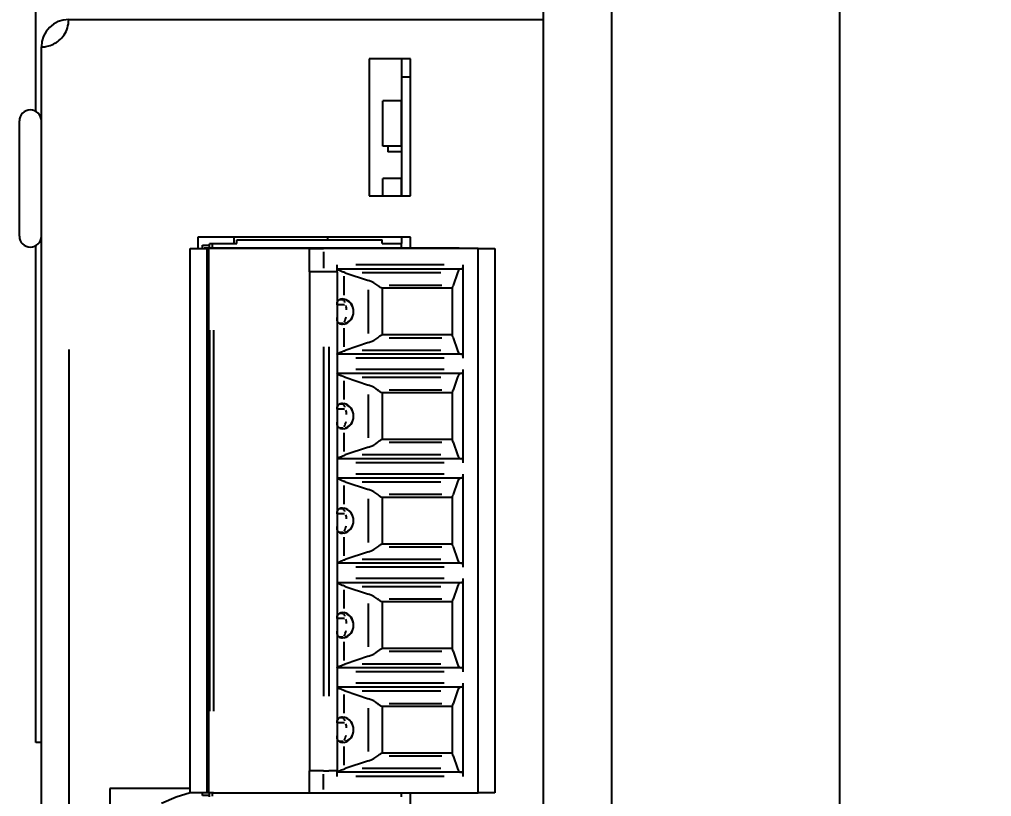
# Model space of a CAD drawing. Header units: millimetres. Extents: x 178 to 477, y 157 to 385.
# Drawn here: x 189.1 to 260, y 276.8 to 333.4 of the extents above; entities that cross this region are included whole.
import ezdxf

# ---------------------------------------------------------------- set-up
doc = ezdxf.new("R2010")
doc.units = ezdxf.units.MM
doc.header["$LTSCALE"] = 2
doc.layers.add('几何体', color=7, linetype='Continuous', lineweight=25)
doc.layers.add('尺寸', color=3, linetype='Continuous')
doc.styles.add('SLDTEXTSTYLE2', font='GOTHIC.TTF', dxfattribs={"width": 0.913})
doc.dimstyles.new('SLDDIMSTYLE0', dxfattribs={"dimtxt": 6.35, "dimasz": 6.604, "dimexe": 0, "dimexo": 0.0625, "dimgap": 1.5875, "dimtad": 0, "dimtih": 1, "dimtoh": 1, "dimlfac": 0.5, "dimrnd": 1e-09, "dimzin": 4, "dimdsep": 46, "dimtxsty": 'SLDTEXTSTYLE2', "dimsah": 1, "dimcen": 0.09, "dimadec": 0, "dimazin": 1, "dimtfac": 1, "dimtofl": 0, "dimtmove": 0, "dimatfit": 3, "dimfxl": 1, "dimfrac": 2, "dimtolj": 1, "dimtzin": 12, "dimarcsym": 0})

# ---------------------------------------------------------------- blocks, each defined once
blk = doc.blocks.new('_D_4')
at = {"layer": '尺寸'}
for p, q in [((213.831, 340.713), (255.234, 340.713)), ((248.884, 340.713), (248.884, 263.219)), ((248.884, 165.713), (248.884, 253.139)), ((213.831, 165.713), (255.234, 165.713))]:
    blk.add_line(p, q, dxfattribs=at)
for points in [[(248.884, 340.713), (247.868, 334.109), (249.9, 334.109)], [(248.884, 165.713), (249.9, 172.317), (247.868, 172.317)]]:
    blk.add_solid(points, dxfattribs=at)
at = {"layer": '尺寸', "insert": (238.327, 261.25), "char_height": 6.35, "attachment_point": 1, "style": 'SLDTEXTSTYLE2'}
blk.add_mtext('87.50', dxfattribs=at)

msp = doc.modelspace()

# ---------------------------------------------------------------- linework, layer by layer
at = {"layer": '几何体'}
for p, q in [((190.291, 326.706), (190.291, 345.213)), ((227.291, 161.213), (227.291, 345.213)), ((232.291, 161.213), (232.291, 345.213)), ((192.691, 333.413), (227.291, 333.413)), ((227.291, 173.013), (227.291, 333.413)), ((190.691, 175.013), (190.691, 331.413)), ((217.591, 330.545), (214.591, 330.545)), ((214.591, 330.545), (214.591, 320.545)), ((216.948, 330.545), (216.948, 329.213)), ((217.591, 320.545), (217.591, 330.545)), ((216.948, 329.213), (216.948, 320.545)), ((217.591, 329.213), (216.948, 329.213)), ((215.589, 324.181), (215.589, 327.481)), ((216.939, 327.481), (215.589, 327.481)), ((216.939, 324.181), (216.939, 327.481)), ((189.091, 317.613), (189.091, 326.013)), ((216.948, 324.766), (216.939, 324.766)), ((216.939, 324.181), (215.589, 324.181)), ((215.948, 324.181), (215.948, 323.766)), ((216.048, 323.766), (215.948, 323.766)), ((215.948, 323.766), (215.948, 323.766)), ((216.948, 323.766), (215.948, 323.766)), ((216.848, 323.766), (216.048, 323.766)), ((216.948, 323.766), (216.848, 323.766)), ((215.589, 320.545), (215.589, 321.824)), ((216.939, 321.824), (215.589, 321.824)), ((216.939, 320.545), (216.939, 321.824)), ((214.591, 320.545), (217.591, 320.545)), ((217.591, 317.545), (202.091, 317.545)), ((202.091, 317.545), (202.091, 316.718)), ((204.748, 317.07), (204.748, 317.545)), ((211.548, 317.545), (211.548, 317.348)), ((216.948, 317.545), (216.948, 317.07)), ((217.591, 316.778), (217.591, 317.545)), ((190.291, 280.713), (190.291, 316.92)), ((202.448, 316.718), (202.448, 316.958)), ((202.448, 316.958), (202.948, 316.958)), ((202.948, 316.778), (202.948, 317.066)), ((203.146, 317.026), (203.146, 316.822)), ((203.148, 317.07), (204.948, 317.07)), ((203.148, 317.026), (203.148, 316.822)), ((204.948, 317.07), (204.948, 317.348)), ((204.948, 317.348), (215.548, 317.348)), ((215.548, 317.07), (215.548, 317.348)), ((215.548, 317.07), (216.948, 317.07)), ((216.948, 316.778), (216.948, 317.07)), ((201.548, 277.038), (201.548, 316.718)), ((201.548, 316.718), (202.748, 316.718)), ((202.548, 316.718), (202.548, 316.778)), ((202.548, 316.778), (203.548, 316.778)), ((202.748, 316.718), (202.748, 277.038)), ((202.748, 316.718), (202.901, 316.718)), ((202.901, 277.038), (202.901, 316.718)), ((202.951, 316.718), (202.901, 316.718)), ((203.246, 316.718), (202.951, 316.718)), ((210.248, 316.718), (203.246, 316.718)), ((203.548, 316.778), (220.148, 316.778)), ((203.548, 316.727), (203.548, 316.769)), ((210.248, 316.718), (211.248, 316.718)), ((210.248, 315.018), (210.248, 316.718)), ((222.548, 316.718), (211.248, 316.718)), ((211.248, 316.463), (211.248, 315.273)), ((220.148, 316.778), (221.148, 316.778)), ((220.148, 316.727), (220.148, 316.769)), ((221.148, 316.718), (221.148, 316.778)), ((222.548, 277.038), (222.548, 316.718)), ((222.548, 316.718), (223.748, 316.718)), ((223.748, 316.718), (223.748, 277.038)), ((212.248, 315.018), (212.248, 315.518)), ((220.068, 315.518), (213.628, 315.518)), ((221.448, 308.718), (221.448, 315.518)), ((210.248, 315.018), (210.248, 278.638)), ((211.248, 315.018), (210.248, 315.018)), ((211.648, 315.018), (211.248, 315.018)), ((212.248, 315.018), (211.648, 315.018)), ((221.388, 315.218), (212.248, 315.218)), ((212.248, 315.018), (212.248, 278.638)), ((212.845, 314.95), (214.548, 314.382)), ((219.811, 314.95), (214.074, 314.95)), ((221.04, 314.95), (220.718, 314.019)), ((212.748, 314.689), (212.748, 313.326)), ((219.893, 314.019), (216.042, 314.019)), ((214.548, 310.533), (214.548, 313.703)), ((220.648, 313.818), (215.517, 313.818)), ((215.548, 313.818), (215.548, 310.418)), ((220.648, 313.873), (220.648, 310.363)), ((212.799, 312.618), (212.331, 312.618)), ((212.662, 312.984), (212.457, 312.984)), ((212.656, 313.032), (212.694, 312.989)), ((213.443, 312.118), (213.372, 312.118)), ((212.662, 311.252), (212.457, 311.252)), ((212.656, 311.203), (212.694, 311.247)), ((202.951, 310.766), (202.951, 282.99)), ((203.246, 310.766), (203.246, 282.99)), ((212.748, 310.909), (212.748, 309.547)), ((214.548, 309.854), (212.845, 309.286)), ((220.648, 310.418), (215.517, 310.418)), ((216.042, 310.217), (219.893, 310.217)), ((220.718, 310.217), (221.04, 309.286)), ((192.691, 309.353), (192.691, 197.073)), ((211.248, 309.561), (211.248, 284.095)), ((211.648, 309.561), (211.648, 284.095)), ((219.811, 309.286), (214.074, 309.286)), ((221.388, 309.018), (212.248, 309.018)), ((220.068, 308.718), (213.628, 308.718)), ((220.068, 307.898), (213.628, 307.898)), ((221.448, 301.098), (221.448, 307.898)), ((221.388, 307.598), (212.248, 307.598)), ((212.748, 307.069), (212.748, 305.706)), ((212.845, 307.33), (214.548, 306.762)), ((214.074, 307.33), (219.811, 307.33)), ((221.04, 307.33), (220.718, 306.399)), ((220.648, 306.198), (215.517, 306.198)), ((215.548, 306.198), (215.548, 302.798)), ((219.893, 306.399), (216.042, 306.399)), ((220.648, 306.253), (220.648, 302.743)), ((214.548, 302.913), (214.548, 306.083)), ((212.799, 304.998), (212.331, 304.998)), ((212.662, 305.364), (212.457, 305.364)), ((212.656, 305.412), (212.694, 305.369)), ((213.443, 304.498), (213.372, 304.498)), ((212.662, 303.632), (212.457, 303.632)), ((212.656, 303.583), (212.694, 303.627)), ((212.748, 303.289), (212.748, 301.927)), ((220.648, 302.798), (215.517, 302.798)), ((214.548, 302.234), (212.845, 301.666)), ((216.042, 302.597), (219.893, 302.597)), ((220.718, 302.597), (221.04, 301.666)), ((221.388, 301.398), (212.248, 301.398)), ((219.811, 301.666), (214.074, 301.666)), ((220.068, 301.098), (213.628, 301.098)), ((221.388, 299.978), (212.248, 299.978)), ((220.068, 300.278), (213.628, 300.278)), ((221.448, 293.478), (221.448, 300.278)), ((212.748, 299.449), (212.748, 298.086)), ((212.845, 299.71), (214.548, 299.142)), ((214.074, 299.71), (219.811, 299.71)), ((221.04, 299.71), (220.718, 298.779)), ((214.548, 295.293), (214.548, 298.463)), ((220.648, 298.578), (215.517, 298.578)), ((215.548, 298.578), (215.548, 295.178)), ((219.893, 298.779), (216.042, 298.779)), ((220.648, 298.633), (220.648, 295.123)), ((212.662, 297.744), (212.457, 297.744)), ((212.656, 297.792), (212.694, 297.749)), ((212.799, 297.378), (212.331, 297.378)), ((213.443, 296.878), (213.372, 296.878)), ((212.662, 296.012), (212.457, 296.012)), ((212.656, 295.963), (212.694, 296.007)), ((212.748, 295.669), (212.748, 294.307)), ((220.648, 295.178), (215.517, 295.178)), ((216.042, 294.977), (219.893, 294.977)), ((220.718, 294.977), (221.04, 294.046)), ((214.548, 294.614), (212.845, 294.046)), ((221.388, 293.778), (212.248, 293.778)), ((220.068, 293.478), (213.628, 293.478)), ((219.811, 294.046), (214.074, 294.046)), ((221.388, 292.358), (212.248, 292.358)), ((212.845, 292.09), (214.548, 291.522)), ((220.068, 292.658), (213.628, 292.658)), ((214.074, 292.09), (219.811, 292.09)), ((221.04, 292.09), (220.718, 291.159)), ((221.448, 285.858), (221.448, 292.658)), ((212.748, 291.829), (212.748, 290.466)), ((214.548, 287.673), (214.548, 290.843)), ((220.648, 290.958), (215.517, 290.958)), ((215.548, 290.958), (215.548, 287.558)), ((219.893, 291.159), (216.042, 291.159)), ((220.648, 291.013), (220.648, 287.503)), ((212.662, 290.124), (212.457, 290.124)), ((212.656, 290.172), (212.694, 290.129)), ((212.799, 289.758), (212.331, 289.758)), ((213.443, 289.258), (213.372, 289.258)), ((212.662, 288.392), (212.457, 288.392)), ((212.656, 288.343), (212.694, 288.387)), ((212.748, 288.049), (212.748, 286.687)), ((220.648, 287.558), (215.517, 287.558)), ((216.042, 287.357), (219.893, 287.357)), ((220.718, 287.357), (221.04, 286.426)), ((214.548, 286.994), (212.845, 286.426)), ((219.811, 286.426), (214.074, 286.426)), ((221.388, 286.158), (212.248, 286.158)), ((220.068, 285.858), (213.628, 285.858)), ((220.068, 285.038), (213.628, 285.038)), ((221.448, 278.238), (221.448, 285.038)), ((221.388, 284.738), (212.248, 284.738)), ((212.845, 284.47), (214.548, 283.902)), ((214.074, 284.47), (219.811, 284.47)), ((221.04, 284.47), (220.718, 283.539)), ((212.748, 284.209), (212.748, 282.846)), ((219.893, 283.539), (216.042, 283.539)), ((214.548, 280.053), (214.548, 283.223)), ((220.648, 283.338), (215.517, 283.338)), ((215.548, 283.338), (215.548, 279.938)), ((220.648, 283.393), (220.648, 279.883)), ((212.799, 282.138), (212.331, 282.138)), ((212.662, 282.504), (212.457, 282.504)), ((212.656, 282.552), (212.694, 282.509)), ((213.443, 281.638), (213.372, 281.638)), ((190.691, 280.713), (190.291, 280.713)), ((212.662, 280.772), (212.457, 280.772)), ((212.656, 280.723), (212.694, 280.767)), ((212.748, 280.429), (212.748, 279.067)), ((214.548, 279.374), (212.845, 278.806)), ((220.648, 279.938), (215.517, 279.938)), ((216.042, 279.737), (219.893, 279.737)), ((220.718, 279.737), (221.04, 278.806)), ((211.248, 278.638), (210.248, 278.638)), ((210.248, 277.038), (210.248, 278.638)), ((211.248, 278.638), (211.648, 278.638)), ((212.248, 278.638), (211.648, 278.638)), ((212.248, 278.238), (212.248, 278.638)), ((219.811, 278.806), (214.074, 278.806)), ((211.248, 277.278), (211.248, 278.398)), ((221.388, 278.538), (212.248, 278.538)), ((220.068, 278.238), (213.628, 278.238)), ((201.548, 277.368), (195.691, 277.368)), ((195.691, 277.368), (195.691, 236.265)), ((202.748, 277.038), (201.548, 277.038)), ((202.448, 276.858), (202.448, 277.038)), ((202.948, 276.858), (202.448, 276.858)), ((202.901, 277.038), (202.748, 277.038)), ((202.951, 277.038), (202.901, 277.038)), ((202.948, 276.75), (202.948, 277.038)), ((203.246, 277.038), (202.951, 277.038)), ((203.146, 276.994), (203.146, 276.79)), ((203.148, 276.994), (203.148, 276.79)), ((203.246, 277.038), (210.248, 277.038)), ((210.248, 277.038), (211.248, 277.038)), ((211.248, 277.038), (222.548, 277.038)), ((216.948, 276.746), (216.948, 277.038)), ((217.591, 236.522), (217.591, 277.038)), ((223.748, 277.038), (222.548, 277.038))]:
    msp.add_line(p, q, dxfattribs=at)
at = {"layer": '几何体', "flags": 128}
msp.add_lwpolyline([(199.448, 276.297), (200.518, 276.76), (201.548, 277.074)], dxfattribs=at)
at = {"layer": '几何体'}
for centre, radius, start, end in [((192.691, 331.413), 2, 90, 180), ((189.891, 326.013), 0.8, 0, 180), ((189.891, 317.613), 0.8, 180, 0), ((212.086, 312.47), 0.8, 22.59526, 37.00397), ((212.561, 312.166), 0.888, 356.89291, 77.84957), ((212.607, 312.177), 0.832, 8.95936, 62.93527), ((212.561, 312.07), 0.888, 282.15043, 3.10709), ((211.167, 312.138), 1.78, 3.56916, 13.41507), ((211.727, 311.954), 1.203, 328.70861, 349.52045), ((212.647, 312.026), 0.781, 285.91208, 342.15681), ((212.086, 304.85), 0.8, 22.59526, 37.00397), ((212.561, 304.546), 0.888, 356.89291, 77.84957), ((211.167, 304.518), 1.78, 3.56916, 13.41507), ((212.607, 304.557), 0.832, 8.95936, 62.93527), ((212.561, 304.45), 0.888, 282.15043, 3.10709), ((211.727, 304.334), 1.203, 328.70861, 349.52045), ((212.647, 304.406), 0.781, 285.91208, 342.15681), ((212.086, 297.23), 0.8, 22.59526, 37.00397), ((212.561, 296.926), 0.888, 356.89291, 77.84957), ((211.167, 296.898), 1.78, 3.56916, 13.41507), ((212.607, 296.937), 0.832, 8.95936, 62.93527), ((212.561, 296.83), 0.888, 282.15043, 3.10709), ((211.727, 296.714), 1.203, 328.70861, 349.52045), ((212.647, 296.786), 0.781, 285.91208, 342.15681), ((212.086, 289.61), 0.8, 22.59526, 37.00397), ((212.561, 289.306), 0.888, 356.89291, 77.84957), ((212.607, 289.317), 0.832, 8.95936, 62.93527), ((212.561, 289.21), 0.888, 282.15043, 3.10709), ((211.167, 289.278), 1.78, 3.56916, 13.41507), ((211.727, 289.094), 1.203, 328.70861, 349.52045), ((212.647, 289.166), 0.781, 285.91208, 342.15681), ((212.086, 281.99), 0.8, 22.59526, 37.00397), ((212.561, 281.686), 0.888, 356.89291, 77.84957), ((212.607, 281.697), 0.832, 8.95936, 62.93527), ((212.561, 281.59), 0.888, 282.15043, 3.10709), ((211.167, 281.658), 1.78, 3.56916, 13.41507), ((211.727, 281.474), 1.203, 328.70861, 349.52045), ((212.647, 281.546), 0.781, 285.91208, 342.15681)]:
    msp.add_arc(centre, radius, start, end, dxfattribs=at)
for centre, major_axis, ratio, start_param, end_param in [((203.148, 317.066), (0.2, 0), 0.017455, 1.583318, 3.141593), ((203.148, 317.066), (0.2, 0), 0.017455, 1.570796, 1.583318), ((221.388, 315.518), (0, 0.3), 0.2, 3.141593, 4.712389), ((211.113, 313.218), (3.464, 0), 0.57735, 1.047198, 1.079131), ((221.24, 313.218), (0, 2), 0.2, 0, 0.523599), ((213.548, 313.382), (2, 0), 0.57735, 0.584028, 1.047198), ((220.568, 315.318), (0, 1.5), 0.2, 3.412856, 3.665191), ((213.248, 312.464), (0.986, -0.368), 0.451416, 2.37686, 2.712159), ((213.248, 311.772), (0.986, 0.368), 0.451416, 3.571027, 3.906325), ((213.548, 310.854), (2, 0), 0.57735, 5.235988, 5.699158), ((220.568, 308.918), (0, 1.5), 0.2, 5.759587, 6.011922), ((211.113, 311.018), (3.464, 0), 0.57735, 5.204054, 5.235988), ((221.24, 311.018), (0, 2), 0.2, 2.617994, 3.141593), ((221.388, 308.718), (0, 0.3), 0.2, 4.712389, 6.283185), ((221.388, 307.898), (0, 0.3), 0.2, 3.141593, 4.712389), ((211.113, 305.598), (3.464, 0), 0.57735, 1.047198, 1.079131), ((221.24, 305.598), (0, 2), 0.2, 0, 0.523599), ((213.548, 305.762), (2, 0), 0.57735, 0.584028, 1.047198), ((220.568, 307.698), (0, 1.5), 0.2, 3.412856, 3.665191), ((213.248, 304.844), (0.986, -0.368), 0.451416, 2.37686, 2.712159), ((213.248, 304.152), (0.986, 0.368), 0.451416, 3.571027, 3.906325), ((220.568, 301.298), (0, 1.5), 0.2, 5.759587, 6.011922), ((213.548, 303.234), (2, 0), 0.57735, 5.235988, 5.699158), ((211.113, 303.398), (3.464, 0), 0.57735, 5.204054, 5.235988), ((221.24, 303.398), (0, 2), 0.2, 2.617994, 3.141593), ((221.388, 301.098), (0, 0.3), 0.2, 4.712389, 6.283185), ((221.24, 297.978), (0, 2), 0.2, 0, 0.523599), ((221.388, 300.278), (0, 0.3), 0.2, 3.141593, 4.712389), ((211.113, 297.978), (3.464, 0), 0.57735, 1.047198, 1.079131), ((213.548, 298.142), (2, 0), 0.57735, 0.584028, 1.047198), ((220.568, 300.078), (0, 1.5), 0.2, 3.412856, 3.665191), ((213.248, 297.224), (0.986, -0.368), 0.451416, 2.37686, 2.712159), ((213.248, 296.532), (0.986, 0.368), 0.451416, 3.571027, 3.906325), ((213.548, 295.614), (2, 0), 0.57735, 5.235988, 5.699158), ((220.568, 293.678), (0, 1.5), 0.2, 5.759587, 6.011922), ((211.113, 295.778), (3.464, 0), 0.57735, 5.204054, 5.235988), ((221.24, 295.778), (0, 2), 0.2, 2.617994, 3.141593), ((221.388, 293.478), (0, 0.3), 0.2, 4.712389, 6.283185), ((211.113, 290.358), (3.464, 0), 0.57735, 1.047198, 1.079131), ((221.24, 290.358), (0, 2), 0.2, 0, 0.523599), ((221.388, 292.658), (0, 0.3), 0.2, 3.141593, 4.712389), ((213.548, 290.522), (2, 0), 0.57735, 0.584028, 1.047198), ((220.568, 292.458), (0, 1.5), 0.2, 3.412856, 3.665191), ((213.248, 289.604), (0.986, -0.368), 0.451416, 2.37686, 2.712159), ((213.248, 288.912), (0.986, 0.368), 0.451416, 3.571027, 3.906325), ((213.548, 287.994), (2, 0), 0.57735, 5.235988, 5.699158), ((220.568, 286.058), (0, 1.5), 0.2, 5.759587, 6.011922), ((211.113, 288.158), (3.464, 0), 0.57735, 5.204054, 5.235988), ((221.24, 288.158), (0, 2), 0.2, 2.617994, 3.141593), ((221.388, 285.858), (0, 0.3), 0.2, 4.712389, 6.283185), ((221.388, 285.038), (0, 0.3), 0.2, 3.141593, 4.712389), ((211.113, 282.738), (3.464, 0), 0.57735, 1.047198, 1.079131), ((221.24, 282.738), (0, 2), 0.2, 0, 0.523599), ((213.548, 282.902), (2, 0), 0.57735, 0.584028, 1.047198), ((220.568, 284.838), (0, 1.5), 0.2, 3.412856, 3.665191), ((213.248, 281.984), (0.986, -0.368), 0.451416, 2.37686, 2.712159), ((213.248, 281.292), (0.986, 0.368), 0.451416, 3.571027, 3.906325), ((213.548, 280.374), (2, 0), 0.57735, 5.235988, 5.699158), ((220.568, 278.438), (0, 1.5), 0.2, 5.759587, 6.011922), ((211.113, 280.538), (3.464, 0), 0.57735, 5.204054, 5.235988), ((221.24, 280.538), (0, 2), 0.2, 2.617994, 3.141593), ((221.388, 278.238), (0, 0.3), 0.2, 4.712389, 6.283185)]:
    msp.add_ellipse(centre, major_axis=major_axis, ratio=ratio, start_param=start_param, end_param=end_param, dxfattribs=at)
for points, knots in [([(190.691, 331.413), (190.713, 331.413), (190.756, 331.411), (191.091, 331.438), (191.547, 331.58), (192.003, 331.872), (192.368, 332.281), (192.635, 332.802), (192.672, 333.203), (192.691, 333.413)], [0, 0, 0, 0, 0.156883, 0.313934, 0.464527, 0.594628, 0.717351, 0.852298, 1, 1, 1, 1]), ([(212.748, 314.981), (212.669, 315.009), (212.511, 315.065), (212.306, 315.171), (212.27, 315.199), (212.248, 315.216)], [0, 0, 0, 0, 0.280895, 0.561815, 1, 1, 1, 1]), ([(215.517, 313.818), (215.479, 313.831), (215.411, 313.855), (215.276, 313.969), (215.217, 314.019)], [0, 0, 0, 0, 0.559165, 1, 1, 1, 1]), ([(212.249, 312.618), (212.256, 312.714), (212.267, 312.887), (212.374, 312.954), (212.421, 312.984)], [0, 0, 0, 0, 0.558903, 1, 1, 1, 1]), ([(212.652, 313.038), (212.662, 313.038), (212.68, 313.04), (212.705, 313.039), (212.726, 313.037), (212.741, 313.035), (212.748, 313.034)], [0, 0, 0, 0, 0.3398714, 0.5599332, 0.7799833, 1, 1, 1, 1]), ([(212.421, 311.252), (212.386, 311.272), (212.317, 311.313), (212.255, 311.443), (212.251, 311.591), (212.248, 311.682)], [0, 0, 0, 0, 0.2805842, 0.5610715, 1, 1, 1, 1]), ([(212.748, 311.201), (212.737, 311.2), (212.718, 311.198), (212.693, 311.197), (212.672, 311.197), (212.658, 311.198), (212.652, 311.198)], [0, 0, 0, 0, 0.34002, 0.560051, 0.780045, 1, 1, 1, 1]), ([(215.217, 310.217), (215.291, 310.28), (215.425, 310.391), (215.489, 310.41), (215.517, 310.418)], [0, 0, 0, 0, 0.559784, 1, 1, 1, 1]), ([(212.248, 309.019), (212.257, 309.028), (212.276, 309.045), (212.43, 309.135), (212.628, 309.209), (212.748, 309.255)], [0, 0, 0, 0, 0.280372, 0.560943, 1, 1, 1, 1]), ([(212.748, 307.361), (212.669, 307.389), (212.511, 307.445), (212.306, 307.551), (212.27, 307.579), (212.248, 307.596)], [0, 0, 0, 0, 0.280895, 0.561815, 1, 1, 1, 1]), ([(215.517, 306.198), (215.479, 306.211), (215.411, 306.235), (215.276, 306.349), (215.217, 306.399)], [0, 0, 0, 0, 0.559165, 1, 1, 1, 1]), ([(212.249, 304.998), (212.256, 305.094), (212.267, 305.267), (212.374, 305.334), (212.421, 305.364)], [0, 0, 0, 0, 0.558903, 1, 1, 1, 1]), ([(212.652, 305.418), (212.662, 305.418), (212.68, 305.42), (212.705, 305.419), (212.726, 305.417), (212.741, 305.415), (212.748, 305.414)], [0, 0, 0, 0, 0.3398714, 0.5599332, 0.7799833, 1, 1, 1, 1]), ([(212.421, 303.632), (212.386, 303.652), (212.317, 303.693), (212.255, 303.823), (212.251, 303.971), (212.248, 304.062)], [0, 0, 0, 0, 0.280584, 0.561072, 1, 1, 1, 1]), ([(212.748, 303.581), (212.737, 303.58), (212.718, 303.578), (212.693, 303.577), (212.672, 303.577), (212.658, 303.578), (212.652, 303.578)], [0, 0, 0, 0, 0.34002, 0.560051, 0.780045, 1, 1, 1, 1]), ([(215.217, 302.597), (215.291, 302.66), (215.425, 302.771), (215.489, 302.79), (215.517, 302.798)], [0, 0, 0, 0, 0.5597842, 1, 1, 1, 1]), ([(212.248, 301.399), (212.257, 301.408), (212.276, 301.425), (212.43, 301.515), (212.628, 301.589), (212.748, 301.635)], [0, 0, 0, 0, 0.280372, 0.560943, 1, 1, 1, 1]), ([(212.748, 299.741), (212.669, 299.769), (212.511, 299.825), (212.306, 299.931), (212.27, 299.959), (212.248, 299.976)], [0, 0, 0, 0, 0.2808952, 0.5618152, 1, 1, 1, 1]), ([(215.517, 298.578), (215.479, 298.591), (215.411, 298.615), (215.276, 298.729), (215.217, 298.779)], [0, 0, 0, 0, 0.559165, 1, 1, 1, 1]), ([(212.249, 297.378), (212.256, 297.474), (212.267, 297.647), (212.374, 297.714), (212.421, 297.744)], [0, 0, 0, 0, 0.558903, 1, 1, 1, 1]), ([(212.652, 297.798), (212.662, 297.798), (212.68, 297.8), (212.705, 297.799), (212.726, 297.797), (212.741, 297.795), (212.748, 297.794)], [0, 0, 0, 0, 0.339871, 0.559933, 0.779983, 1, 1, 1, 1]), ([(212.421, 296.012), (212.386, 296.032), (212.317, 296.073), (212.255, 296.203), (212.251, 296.351), (212.248, 296.442)], [0, 0, 0, 0, 0.280584, 0.561072, 1, 1, 1, 1]), ([(212.748, 295.961), (212.737, 295.96), (212.718, 295.958), (212.693, 295.957), (212.672, 295.957), (212.658, 295.958), (212.652, 295.958)], [0, 0, 0, 0, 0.34002, 0.560051, 0.780045, 1, 1, 1, 1]), ([(215.217, 294.977), (215.291, 295.04), (215.425, 295.151), (215.489, 295.17), (215.517, 295.178)], [0, 0, 0, 0, 0.5597842, 1, 1, 1, 1]), ([(212.248, 293.779), (212.257, 293.788), (212.276, 293.805), (212.43, 293.895), (212.628, 293.969), (212.748, 294.015)], [0, 0, 0, 0, 0.280372, 0.560943, 1, 1, 1, 1]), ([(212.748, 292.121), (212.669, 292.149), (212.511, 292.205), (212.306, 292.311), (212.27, 292.339), (212.248, 292.356)], [0, 0, 0, 0, 0.2808952, 0.5618152, 1, 1, 1, 1]), ([(215.517, 290.958), (215.479, 290.971), (215.411, 290.995), (215.276, 291.109), (215.217, 291.159)], [0, 0, 0, 0, 0.5591646, 1, 1, 1, 1]), ([(212.249, 289.758), (212.256, 289.854), (212.267, 290.027), (212.374, 290.094), (212.421, 290.124)], [0, 0, 0, 0, 0.558903, 1, 1, 1, 1]), ([(212.652, 290.178), (212.662, 290.178), (212.68, 290.18), (212.705, 290.179), (212.726, 290.177), (212.741, 290.175), (212.748, 290.174)], [0, 0, 0, 0, 0.339871, 0.559933, 0.779983, 1, 1, 1, 1]), ([(212.421, 288.392), (212.386, 288.412), (212.317, 288.453), (212.255, 288.583), (212.251, 288.731), (212.248, 288.822)], [0, 0, 0, 0, 0.280584, 0.561072, 1, 1, 1, 1]), ([(212.748, 288.341), (212.737, 288.34), (212.718, 288.338), (212.693, 288.337), (212.672, 288.337), (212.658, 288.338), (212.652, 288.338)], [0, 0, 0, 0, 0.34002, 0.560051, 0.780045, 1, 1, 1, 1]), ([(215.217, 287.357), (215.291, 287.42), (215.425, 287.531), (215.489, 287.55), (215.517, 287.558)], [0, 0, 0, 0, 0.559784, 1, 1, 1, 1]), ([(212.248, 286.159), (212.257, 286.168), (212.276, 286.185), (212.43, 286.275), (212.628, 286.349), (212.748, 286.395)], [0, 0, 0, 0, 0.280372, 0.560943, 1, 1, 1, 1]), ([(212.748, 284.501), (212.669, 284.529), (212.511, 284.585), (212.306, 284.691), (212.27, 284.719), (212.248, 284.736)], [0, 0, 0, 0, 0.280895, 0.561815, 1, 1, 1, 1]), ([(215.517, 283.338), (215.479, 283.351), (215.411, 283.375), (215.276, 283.489), (215.217, 283.539)], [0, 0, 0, 0, 0.5591646, 1, 1, 1, 1]), ([(212.249, 282.138), (212.256, 282.234), (212.267, 282.407), (212.374, 282.474), (212.421, 282.504)], [0, 0, 0, 0, 0.558903, 1, 1, 1, 1]), ([(212.652, 282.558), (212.662, 282.558), (212.68, 282.56), (212.705, 282.559), (212.726, 282.557), (212.741, 282.555), (212.748, 282.554)], [0, 0, 0, 0, 0.3398714, 0.5599332, 0.7799833, 1, 1, 1, 1]), ([(212.421, 280.772), (212.386, 280.792), (212.317, 280.833), (212.255, 280.963), (212.251, 281.111), (212.248, 281.202)], [0, 0, 0, 0, 0.2805842, 0.5610715, 1, 1, 1, 1]), ([(212.748, 280.721), (212.737, 280.72), (212.718, 280.718), (212.693, 280.717), (212.672, 280.717), (212.658, 280.718), (212.652, 280.718)], [0, 0, 0, 0, 0.34002, 0.560051, 0.780045, 1, 1, 1, 1]), ([(215.217, 279.737), (215.291, 279.8), (215.425, 279.911), (215.489, 279.93), (215.517, 279.938)], [0, 0, 0, 0, 0.559784, 1, 1, 1, 1]), ([(212.248, 278.539), (212.257, 278.548), (212.276, 278.565), (212.43, 278.655), (212.628, 278.729), (212.748, 278.775)], [0, 0, 0, 0, 0.280372, 0.560943, 1, 1, 1, 1])]:
    msp.add_open_spline(points, degree=3, knots=knots, dxfattribs=at)

# ---------------------------------------------------------------- dimensions: what is measured, and where the dimension line sits
at = {"layer": '尺寸'}
dim = msp.add_linear_dim(base=(248.884, 165.713), p1=(211.291, 340.713), p2=(211.291, 165.713), angle=90, dimstyle='SLDDIMSTYLE0', dxfattribs=at)
dim.commit()
dim.dimension.update_dxf_attribs({"geometry": '_D_4', "text_midpoint": (248.884, 258.179), "dimtype": 160})

doc.saveas('drawing.dxf')
